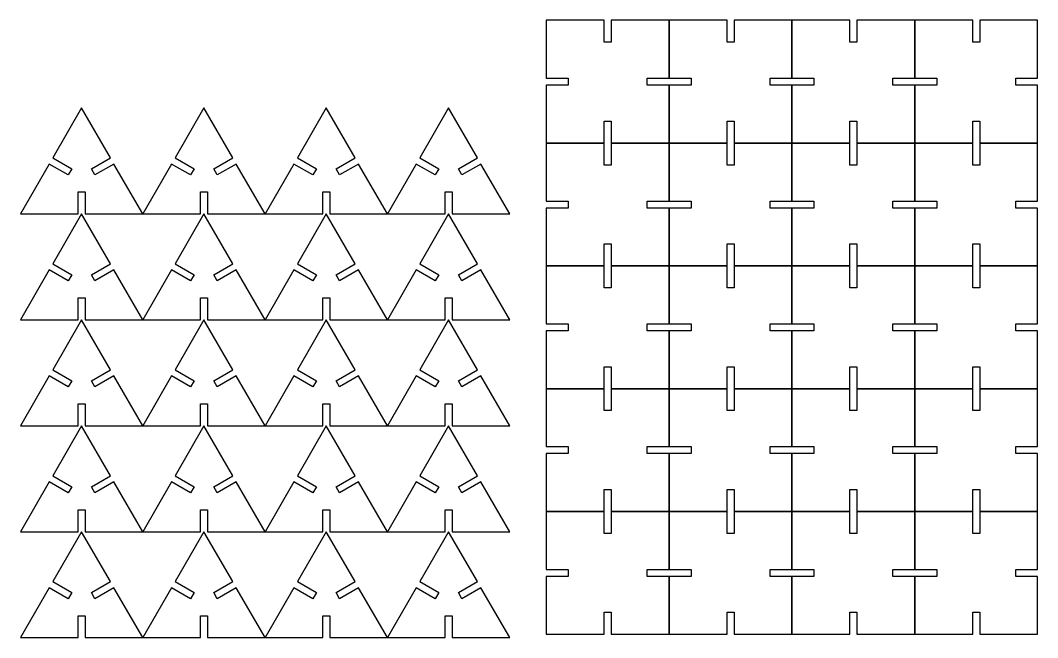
# Model space of a CAD drawing. Header units: millimetres. Extents: x -268 to 668, y -32 to 250.
# Drawn here: x -267.8 to 196, y -32 to 249.6 of the extents above; entities that cross this region are included whole.
import ezdxf

# ---------------------------------------------------------------- set-up
doc = ezdxf.new("R2010")
doc.units = ezdxf.units.MM
doc.header["$MEASUREMENT"] = 0
doc.layers.add('SQR', color=220, linetype='Continuous')
doc.layers.add('TRIANGLE', color=5, linetype='Continuous')

msp = doc.modelspace()

# ---------------------------------------------------------------- linework, layer by layer
at = {"layer": 'SQR'}
for points in [[(-28, 193.59), (-1.6, 193.59), (-1.6, 203.59), (1.6, 203.59), (1.6, 193.59), (28, 193.59), (28, 219.98), (18, 219.98), (18, 223.19), (28, 223.19), (28, 249.59), (1.6, 249.59), (1.6, 239.59), (-1.6, 239.59), (-1.6, 249.59), (-28, 249.59), (-28, 223.19), (-18, 223.19), (-18, 219.98), (-28, 219.98)], [(28, 193.59), (54.4, 193.59), (54.4, 203.59), (57.6, 203.59), (57.6, 193.59), (84, 193.59), (84, 219.98), (74, 219.98), (74, 223.19), (84, 223.19), (84, 249.59), (57.6, 249.59), (57.6, 239.59), (54.4, 239.59), (54.4, 249.59), (28, 249.59), (28, 223.19), (38, 223.19), (38, 219.98), (28, 219.98)], [(84, 193.59), (110.39, 193.59), (110.39, 203.59), (113.61, 203.59), (113.61, 193.59), (140, 193.59), (140, 219.98), (130, 219.98), (130, 223.19), (140, 223.19), (140, 249.59), (113.61, 249.59), (113.61, 239.59), (110.39, 239.59), (110.39, 249.59), (84, 249.59), (84, 223.19), (94, 223.19), (94, 219.98), (84, 219.98)], [(140, 193.59), (166.4, 193.59), (166.4, 203.59), (169.6, 203.59), (169.6, 193.59), (196, 193.59), (196, 219.98), (186, 219.98), (186, 223.19), (196, 223.19), (196, 249.59), (169.6, 249.59), (169.6, 239.59), (166.4, 239.59), (166.4, 249.59), (140, 249.59), (140, 223.19), (150, 223.19), (150, 219.98), (140, 219.98)], [(-28, 137.59), (-1.6, 137.59), (-1.6, 147.59), (1.6, 147.59), (1.6, 137.59), (28, 137.59), (28, 163.98), (18, 163.98), (18, 167.19), (28, 167.19), (28, 193.59), (1.6, 193.59), (1.6, 183.59), (-1.6, 183.59), (-1.6, 193.59), (-28, 193.59), (-28, 167.19), (-18, 167.19), (-18, 163.98), (-28, 163.98)], [(28, 137.59), (54.4, 137.59), (54.4, 147.59), (57.6, 147.59), (57.6, 137.59), (84, 137.59), (84, 163.98), (74, 163.98), (74, 167.19), (84, 167.19), (84, 193.59), (57.6, 193.59), (57.6, 183.59), (54.4, 183.59), (54.4, 193.59), (28, 193.59), (28, 167.19), (38, 167.19), (38, 163.98), (28, 163.98)], [(84, 137.59), (110.39, 137.59), (110.39, 147.59), (113.61, 147.59), (113.61, 137.59), (140, 137.59), (140, 163.98), (130, 163.98), (130, 167.19), (140, 167.19), (140, 193.59), (113.61, 193.59), (113.61, 183.59), (110.39, 183.59), (110.39, 193.59), (84, 193.59), (84, 167.19), (94, 167.19), (94, 163.98), (84, 163.98)], [(140, 137.59), (166.4, 137.59), (166.4, 147.59), (169.6, 147.59), (169.6, 137.59), (196, 137.59), (196, 163.98), (186, 163.98), (186, 167.19), (196, 167.19), (196, 193.59), (169.6, 193.59), (169.6, 183.59), (166.4, 183.59), (166.4, 193.59), (140, 193.59), (140, 167.19), (150, 167.19), (150, 163.98), (140, 163.98)], [(-28, 81.59), (-1.6, 81.59), (-1.6, 91.59), (1.6, 91.59), (1.6, 81.59), (28, 81.59), (28, 107.98), (18, 107.98), (18, 111.19), (28, 111.19), (28, 137.59), (1.6, 137.59), (1.6, 127.59), (-1.6, 127.59), (-1.6, 137.59), (-28, 137.59), (-28, 111.19), (-18, 111.19), (-18, 107.98), (-28, 107.98)], [(28, 81.59), (54.4, 81.59), (54.4, 91.59), (57.6, 91.59), (57.6, 81.59), (84, 81.59), (84, 107.98), (74, 107.98), (74, 111.19), (84, 111.19), (84, 137.59), (57.6, 137.59), (57.6, 127.59), (54.4, 127.59), (54.4, 137.59), (28, 137.59), (28, 111.19), (38, 111.19), (38, 107.98), (28, 107.98)], [(84, 81.59), (110.39, 81.59), (110.39, 91.59), (113.61, 91.59), (113.61, 81.59), (140, 81.59), (140, 107.98), (130, 107.98), (130, 111.19), (140, 111.19), (140, 137.59), (113.61, 137.59), (113.61, 127.59), (110.39, 127.59), (110.39, 137.59), (84, 137.59), (84, 111.19), (94, 111.19), (94, 107.98), (84, 107.98)], [(140, 81.59), (166.4, 81.59), (166.4, 91.59), (169.6, 91.59), (169.6, 81.59), (196, 81.59), (196, 107.98), (186, 107.98), (186, 111.19), (196, 111.19), (196, 137.59), (169.6, 137.59), (169.6, 127.59), (166.4, 127.59), (166.4, 137.59), (140, 137.59), (140, 111.19), (150, 111.19), (150, 107.98), (140, 107.98)], [(-28, 25.59), (-1.6, 25.59), (-1.6, 35.59), (1.6, 35.59), (1.6, 25.59), (28, 25.59), (28, 51.98), (18, 51.98), (18, 55.19), (28, 55.19), (28, 81.59), (1.6, 81.59), (1.6, 71.59), (-1.6, 71.59), (-1.6, 81.59), (-28, 81.59), (-28, 55.19), (-18, 55.19), (-18, 51.98), (-28, 51.98)], [(28, 25.59), (54.4, 25.59), (54.4, 35.59), (57.6, 35.59), (57.6, 25.59), (84, 25.59), (84, 51.98), (74, 51.98), (74, 55.19), (84, 55.19), (84, 81.59), (57.6, 81.59), (57.6, 71.59), (54.4, 71.59), (54.4, 81.59), (28, 81.59), (28, 55.19), (38, 55.19), (38, 51.98), (28, 51.98)], [(84, 25.59), (110.39, 25.59), (110.39, 35.59), (113.61, 35.59), (113.61, 25.59), (140, 25.59), (140, 51.98), (130, 51.98), (130, 55.19), (140, 55.19), (140, 81.59), (113.61, 81.59), (113.61, 71.59), (110.39, 71.59), (110.39, 81.59), (84, 81.59), (84, 55.19), (94, 55.19), (94, 51.98), (84, 51.98)], [(140, 25.59), (166.4, 25.59), (166.4, 35.59), (169.6, 35.59), (169.6, 25.59), (196, 25.59), (196, 51.98), (186, 51.98), (186, 55.19), (196, 55.19), (196, 81.59), (169.6, 81.59), (169.6, 71.59), (166.4, 71.59), (166.4, 81.59), (140, 81.59), (140, 55.19), (150, 55.19), (150, 51.98), (140, 51.98)], [(-28, -30.41), (-1.6, -30.41), (-1.6, -20.41), (1.6, -20.41), (1.6, -30.41), (28, -30.41), (28, -4.02), (18, -4.02), (18, -0.81), (28, -0.81), (28, 25.59), (1.6, 25.59), (1.6, 15.59), (-1.6, 15.59), (-1.6, 25.59), (-28, 25.59), (-28, -0.81), (-18, -0.81), (-18, -4.02), (-28, -4.02)], [(28, -30.41), (54.4, -30.41), (54.4, -20.41), (57.6, -20.41), (57.6, -30.41), (84, -30.41), (84, -4.02), (74, -4.02), (74, -0.81), (84, -0.81), (84, 25.59), (57.6, 25.59), (57.6, 15.59), (54.4, 15.59), (54.4, 25.59), (28, 25.59), (28, -0.81), (38, -0.81), (38, -4.02), (28, -4.02)], [(84, -30.41), (110.39, -30.41), (110.39, -20.41), (113.61, -20.41), (113.61, -30.41), (140, -30.41), (140, -4.02), (130, -4.02), (130, -0.81), (140, -0.81), (140, 25.59), (113.61, 25.59), (113.61, 15.59), (110.39, 15.59), (110.39, 25.59), (84, 25.59), (84, -0.81), (94, -0.81), (94, -4.02), (84, -4.02)], [(140, -30.41), (166.4, -30.41), (166.4, -20.41), (169.6, -20.41), (169.6, -30.41), (196, -30.41), (196, -4.02), (186, -4.02), (186, -0.81), (196, -0.81), (196, 25.59), (169.6, 25.59), (169.6, 15.59), (166.4, 15.59), (166.4, 25.59), (140, 25.59), (140, -0.81), (150, -0.81), (150, -4.02), (140, -4.02)]]:
    msp.add_lwpolyline(points, close=True, dxfattribs=at)
at = {"layer": 'TRIANGLE'}
for points in [[(-267.8, 161.3), (-241.51, 161.3), (-241.51, 171.3), (-238.3, 171.3), (-238.3, 161.3), (-212.01, 161.3), (-225.16, 184.06), (-233.82, 179.06), (-235.42, 181.84), (-226.76, 186.84), (-239.91, 209.61), (-253.05, 186.84), (-244.39, 181.84), (-245.99, 179.06), (-254.65, 184.06)], [(-212.01, 161.3), (-185.72, 161.3), (-185.72, 171.3), (-182.51, 171.3), (-182.51, 161.3), (-156.22, 161.3), (-169.37, 184.06), (-178.03, 179.06), (-179.63, 181.84), (-170.97, 186.84), (-184.12, 209.61), (-197.26, 186.84), (-188.6, 181.84), (-190.21, 179.06), (-198.87, 184.06)], [(-156.22, 161.3), (-129.93, 161.3), (-129.93, 171.3), (-126.72, 171.3), (-126.72, 161.3), (-100.43, 161.3), (-113.58, 184.06), (-122.24, 179.06), (-123.84, 181.84), (-115.18, 186.84), (-128.33, 209.61), (-141.47, 186.84), (-132.81, 181.84), (-134.42, 179.06), (-143.08, 184.06)], [(-100.43, 161.3), (-74.14, 161.3), (-74.14, 171.3), (-70.93, 171.3), (-70.93, 161.3), (-44.65, 161.3), (-57.79, 184.06), (-66.45, 179.06), (-68.06, 181.84), (-59.39, 186.84), (-72.54, 209.61), (-85.68, 186.84), (-77.02, 181.84), (-78.63, 179.06), (-87.29, 184.06)], [(-267.8, 112.98), (-241.51, 112.98), (-241.51, 122.98), (-238.3, 122.98), (-238.3, 112.98), (-212.01, 112.98), (-225.16, 135.75), (-233.82, 130.75), (-235.42, 133.53), (-226.76, 138.53), (-239.91, 161.3), (-253.05, 138.53), (-244.39, 133.53), (-245.99, 130.75), (-254.65, 135.75)], [(-212.01, 112.98), (-185.72, 112.98), (-185.72, 122.98), (-182.51, 122.98), (-182.51, 112.98), (-156.22, 112.98), (-169.37, 135.75), (-178.03, 130.75), (-179.63, 133.53), (-170.97, 138.53), (-184.12, 161.3), (-197.26, 138.53), (-188.6, 133.53), (-190.21, 130.75), (-198.87, 135.75)], [(-156.22, 112.98), (-129.93, 112.98), (-129.93, 122.98), (-126.72, 122.98), (-126.72, 112.98), (-100.43, 112.98), (-113.58, 135.75), (-122.24, 130.75), (-123.84, 133.53), (-115.18, 138.53), (-128.33, 161.3), (-141.47, 138.53), (-132.81, 133.53), (-134.42, 130.75), (-143.08, 135.75)], [(-100.43, 112.98), (-74.14, 112.98), (-74.14, 122.98), (-70.93, 122.98), (-70.93, 112.98), (-44.65, 112.98), (-57.79, 135.75), (-66.45, 130.75), (-68.06, 133.53), (-59.39, 138.53), (-72.54, 161.3), (-85.68, 138.53), (-77.02, 133.53), (-78.63, 130.75), (-87.29, 135.75)], [(-267.8, 64.67), (-241.51, 64.67), (-241.51, 74.67), (-238.3, 74.67), (-238.3, 64.67), (-212.01, 64.67), (-225.16, 87.43), (-233.82, 82.43), (-235.42, 85.21), (-226.76, 90.21), (-239.91, 112.98), (-253.05, 90.21), (-244.39, 85.21), (-245.99, 82.43), (-254.65, 87.43)], [(-212.01, 64.67), (-185.72, 64.67), (-185.72, 74.67), (-182.51, 74.67), (-182.51, 64.67), (-156.22, 64.67), (-169.37, 87.43), (-178.03, 82.43), (-179.63, 85.21), (-170.97, 90.21), (-184.12, 112.98), (-197.26, 90.21), (-188.6, 85.21), (-190.21, 82.43), (-198.87, 87.43)], [(-156.22, 64.67), (-129.93, 64.67), (-129.93, 74.67), (-126.72, 74.67), (-126.72, 64.67), (-100.43, 64.67), (-113.58, 87.43), (-122.24, 82.43), (-123.84, 85.21), (-115.18, 90.21), (-128.33, 112.98), (-141.47, 90.21), (-132.81, 85.21), (-134.42, 82.43), (-143.08, 87.43)], [(-100.43, 64.67), (-74.14, 64.67), (-74.14, 74.67), (-70.93, 74.67), (-70.93, 64.67), (-44.65, 64.67), (-57.79, 87.43), (-66.45, 82.43), (-68.06, 85.21), (-59.39, 90.21), (-72.54, 112.98), (-85.68, 90.21), (-77.02, 85.21), (-78.63, 82.43), (-87.29, 87.43)], [(-267.8, 16.35), (-241.51, 16.35), (-241.51, 26.35), (-238.3, 26.35), (-238.3, 16.35), (-212.01, 16.35), (-225.16, 39.12), (-233.82, 34.12), (-235.42, 36.9), (-226.76, 41.9), (-239.91, 64.67), (-253.05, 41.9), (-244.39, 36.9), (-245.99, 34.12), (-254.65, 39.12)], [(-212.01, 16.35), (-185.72, 16.35), (-185.72, 26.35), (-182.51, 26.35), (-182.51, 16.35), (-156.22, 16.35), (-169.37, 39.12), (-178.03, 34.12), (-179.63, 36.9), (-170.97, 41.9), (-184.12, 64.67), (-197.26, 41.9), (-188.6, 36.9), (-190.21, 34.12), (-198.87, 39.12)], [(-156.22, 16.35), (-129.93, 16.35), (-129.93, 26.35), (-126.72, 26.35), (-126.72, 16.35), (-100.43, 16.35), (-113.58, 39.12), (-122.24, 34.12), (-123.84, 36.9), (-115.18, 41.9), (-128.33, 64.67), (-141.47, 41.9), (-132.81, 36.9), (-134.42, 34.12), (-143.08, 39.12)], [(-100.43, 16.35), (-74.14, 16.35), (-74.14, 26.35), (-70.93, 26.35), (-70.93, 16.35), (-44.65, 16.35), (-57.79, 39.12), (-66.45, 34.12), (-68.06, 36.9), (-59.39, 41.9), (-72.54, 64.67), (-85.68, 41.9), (-77.02, 36.9), (-78.63, 34.12), (-87.29, 39.12)], [(-267.8, -31.96), (-241.51, -31.96), (-241.51, -21.96), (-238.3, -21.96), (-238.3, -31.96), (-212.01, -31.96), (-225.16, -9.19), (-233.82, -14.19), (-235.42, -11.41), (-226.76, -6.41), (-239.91, 16.35), (-253.05, -6.41), (-244.39, -11.41), (-245.99, -14.19), (-254.65, -9.19)], [(-212.01, -31.96), (-185.72, -31.96), (-185.72, -21.96), (-182.51, -21.96), (-182.51, -31.96), (-156.22, -31.96), (-169.37, -9.19), (-178.03, -14.19), (-179.63, -11.41), (-170.97, -6.41), (-184.12, 16.35), (-197.26, -6.41), (-188.6, -11.41), (-190.21, -14.19), (-198.87, -9.19)], [(-156.22, -31.96), (-129.93, -31.96), (-129.93, -21.96), (-126.72, -21.96), (-126.72, -31.96), (-100.43, -31.96), (-113.58, -9.19), (-122.24, -14.19), (-123.84, -11.41), (-115.18, -6.41), (-128.33, 16.35), (-141.47, -6.41), (-132.81, -11.41), (-134.42, -14.19), (-143.08, -9.19)], [(-100.43, -31.96), (-74.14, -31.96), (-74.14, -21.96), (-70.93, -21.96), (-70.93, -31.96), (-44.65, -31.96), (-57.79, -9.19), (-66.45, -14.19), (-68.06, -11.41), (-59.39, -6.41), (-72.54, 16.35), (-85.68, -6.41), (-77.02, -11.41), (-78.63, -14.19), (-87.29, -9.19)]]:
    msp.add_lwpolyline(points, close=True, dxfattribs=at)

doc.saveas('drawing.dxf')
